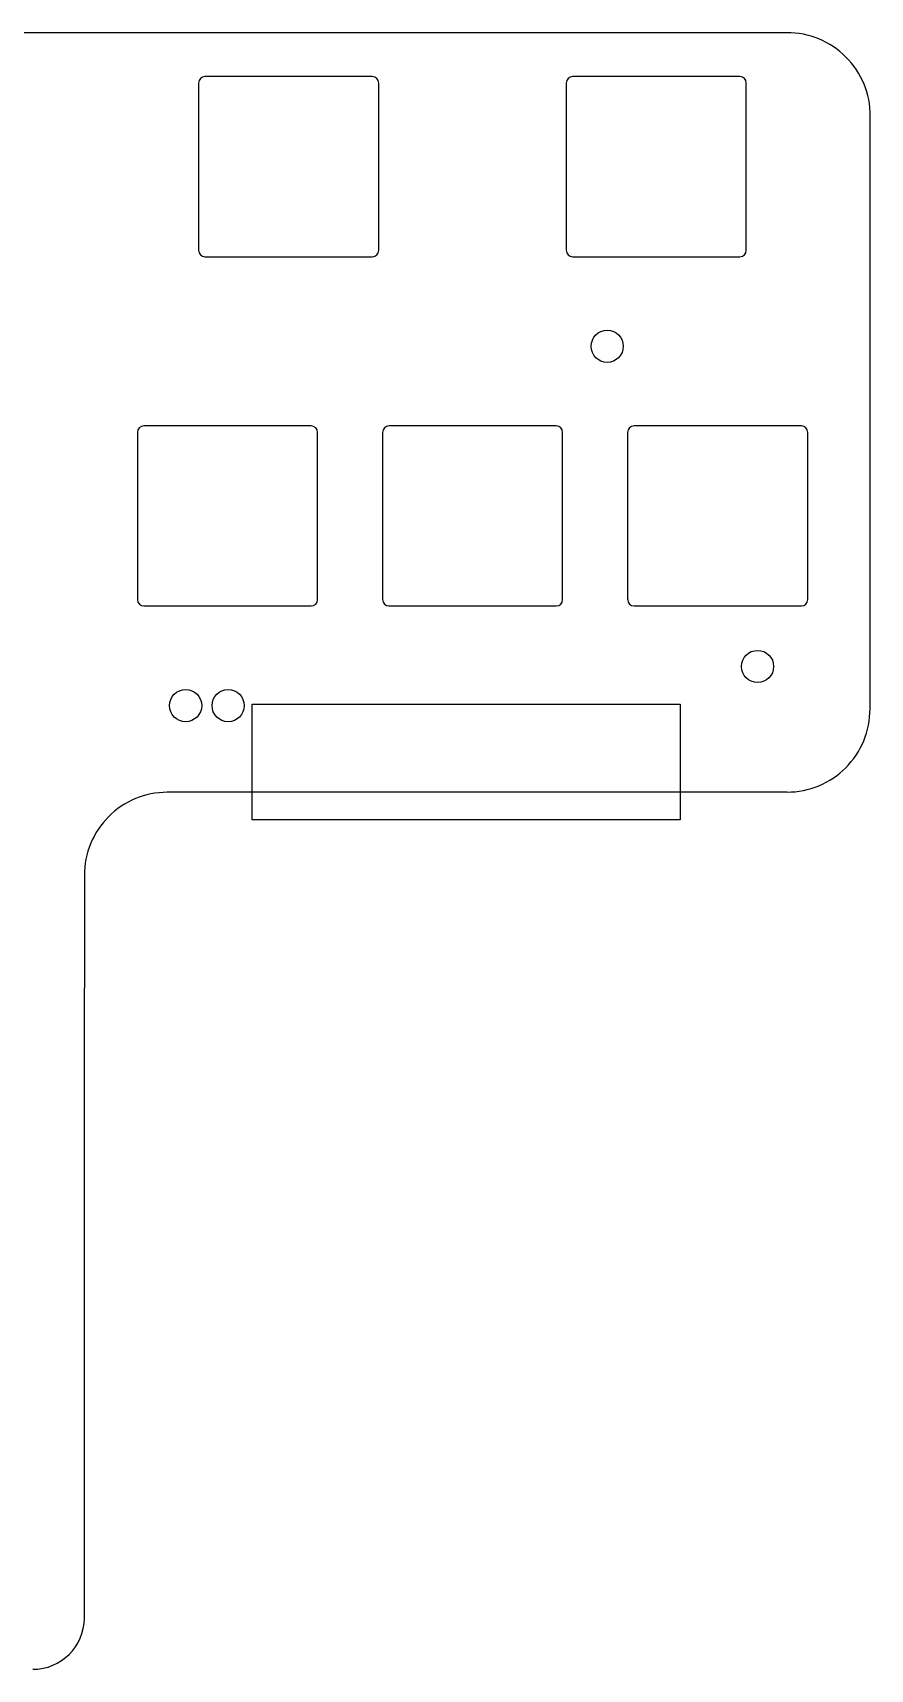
# Model space of a CAD drawing. Header units: millimetres. Extents: x 38 to 220, y -168 to -40.
# Drawn here: x 155.3 to 220.4, y -167.6 to -40.4 of the extents above; entities that cross this region are included whole.
import ezdxf

# ---------------------------------------------------------------- set-up
doc = ezdxf.new("R2010")
doc.units = ezdxf.units.MM
for name, color, linetype, true_color in [('B.Cu', 153, 'CONTINUOUS', 0x4d7fc4), ('Edge.Cuts', 254, 'CONTINUOUS', 0xd0d2cd), ('F.Cu', 13, 'CONTINUOUS', 0xc83434)]:
    doc.layers.add(name, color=color, linetype=linetype, true_color=true_color)

msp = doc.modelspace()

# ---------------------------------------------------------------- linework, layer by layer
at = {"layer": 'B.Cu', "linetype": 'CONTINUOUS'}
for p, q in [((213.9025, -40.386), (150.420551, -40.386)), ((168.1675, -44.3), (168.1675, -57.3)), ((181.6675, -43.8), (168.6675, -43.8)), ((182.1675, -57.3), (182.1675, -44.3)), ((196.7425, -44.3), (196.7425, -57.3)), ((210.2425, -43.8), (197.2425, -43.8)), ((210.7425, -57.3), (210.7425, -44.3)), ((220.35421, -92.961645), (220.373728, -46.858757)), ((168.6675, -57.8), (181.6675, -57.8)), ((197.2425, -57.8), (210.2425, -57.8)), ((176.9177, -70.96), (163.9177, -70.96)), ((195.9677, -70.96), (182.9677, -70.96)), ((215.0177, -70.96), (202.0177, -70.96)), ((163.4177, -71.46), (163.4177, -84.46)), ((177.4177, -84.46), (177.4177, -71.46)), ((182.4677, -71.46), (182.4677, -84.46)), ((196.4677, -84.46), (196.4677, -71.46)), ((201.5177, -71.46), (201.5177, -84.46)), ((215.5177, -84.46), (215.5177, -71.46)), ((163.9177, -84.96), (176.9177, -84.96)), ((182.9677, -84.96), (195.9677, -84.96)), ((202.0177, -84.96), (215.0177, -84.96)), ((172.339, -92.583), (205.613, -92.583)), ((172.339, -101.6), (172.339, -92.583)), ((205.613, -92.583), (205.613, -101.6)), ((213.907257, -99.432924), (165.735856, -99.4505)), ((205.613, -101.6), (172.339, -101.6)), ((159.2925, -105.918), (159.2925, -114.676)), ((159.2925, -163.661033), (159.2925, -114.676))]:
    msp.add_line(p, q, dxfattribs=at)
at = {"layer": 'B.Cu'}
for centre, radius in [((199.9325, -64.77), 1.25), ((199.9325, -64.77), 1.249999), ((211.6165, -89.662), 1.25), ((211.6165, -89.662), 1.249999), ((167.1665, -92.71), 1.25), ((167.1665, -92.71), 1.249999), ((170.4685, -92.71), 1.25), ((170.4685, -92.71), 1.249999)]:
    msp.add_circle(centre, radius, dxfattribs=at)
for centre, radius, start, end in [((213.9266, -46.8332), 6.447245, -0.22712448, 90.21417388), ((168.667501, -44.300001), 0.500001, 90.00011459, 179.99988541), ((181.6675, -44.3), 0.5, 0, 90), ((197.242501, -44.300001), 0.500001, 90.00011459, 179.99988541), ((210.2425, -44.3), 0.5, 0, 90), ((168.670265, -57.298883), 0.500001, -179.99988541, -90.00011459), ((181.6675, -57.3), 0.5, -90, 0), ((197.245265, -57.298883), 0.500001, -179.99988541, -90.00011459), ((210.2425, -57.3), 0.5, -90, 0), ((163.917701, -71.460001), 0.500001, 90.00011459, 179.99988541), ((176.9177, -71.46), 0.5, 0, 90), ((182.967701, -71.460001), 0.500001, 90.00011459, 179.99988541), ((195.9677, -71.46), 0.5, 0, 90), ((202.017701, -71.460001), 0.500001, 90.00011459, 179.99988541), ((215.0177, -71.46), 0.5, 0, 90), ((163.920465, -84.458883), 0.500001, -179.99988541, -90.00011459), ((176.9177, -84.46), 0.5, -90, 0), ((182.970465, -84.458883), 0.500001, -179.99988541, -90.00011459), ((195.9677, -84.46), 0.5, -90, 0), ((202.020465, -84.458883), 0.500001, -179.99988541, -90.00011459), ((215.0177, -84.46), 0.5, -90, 0), ((213.9072, -92.9858), 6.447055, -89.99949344, 0.21466898), ((165.7358, -105.8939), 6.443345, -270.00049796, -179.78569648), ((155.2914, -163.6388), 4.001162, -90.13003651, -0.31837344)]:
    msp.add_arc(centre, radius, start, end, dxfattribs=at)
at = {"layer": 'Edge.Cuts', "linetype": 'CONTINUOUS'}
for p, q in [((213.9025, -40.386), (150.420551, -40.386)), ((168.1675, -44.3), (168.1675, -57.3)), ((181.6675, -43.8), (168.6675, -43.8)), ((182.1675, -57.3), (182.1675, -44.3)), ((196.7425, -44.3), (196.7425, -57.3)), ((210.2425, -43.8), (197.2425, -43.8)), ((210.7425, -57.3), (210.7425, -44.3)), ((220.35421, -92.961645), (220.373728, -46.858757)), ((168.6675, -57.8), (181.6675, -57.8)), ((197.2425, -57.8), (210.2425, -57.8)), ((176.9177, -70.96), (163.9177, -70.96)), ((195.9677, -70.96), (182.9677, -70.96)), ((215.0177, -70.96), (202.0177, -70.96)), ((163.4177, -71.46), (163.4177, -84.46)), ((177.4177, -84.46), (177.4177, -71.46)), ((182.4677, -71.46), (182.4677, -84.46)), ((196.4677, -84.46), (196.4677, -71.46)), ((201.5177, -71.46), (201.5177, -84.46)), ((215.5177, -84.46), (215.5177, -71.46)), ((163.9177, -84.96), (176.9177, -84.96)), ((182.9677, -84.96), (195.9677, -84.96)), ((202.0177, -84.96), (215.0177, -84.96)), ((172.339, -92.583), (205.613, -92.583)), ((172.339, -101.6), (172.339, -92.583)), ((205.613, -92.583), (205.613, -101.6)), ((213.907257, -99.432924), (165.735856, -99.4505)), ((205.613, -101.6), (172.339, -101.6)), ((159.2925, -105.918), (159.2925, -114.676)), ((159.2925, -163.661033), (159.2925, -114.676))]:
    msp.add_line(p, q, dxfattribs=at)
at = {"layer": 'Edge.Cuts'}
for centre in [(199.9325, -64.77), (211.6165, -89.662), (167.1665, -92.71), (170.4685, -92.71)]:
    msp.add_circle(centre, 1.249999, dxfattribs=at)
for centre, radius, start, end in [((213.9266, -46.8332), 6.447245, -0.22712448, 90.21417388), ((168.667501, -44.300001), 0.500001, 90.00011459, 179.99988541), ((181.6675, -44.3), 0.5, 0, 90), ((197.242501, -44.300001), 0.500001, 90.00011459, 179.99988541), ((210.2425, -44.3), 0.5, 0, 90), ((168.670265, -57.298883), 0.500001, -179.99988541, -90.00011459), ((181.6675, -57.3), 0.5, -90, 0), ((197.245265, -57.298883), 0.500001, -179.99988541, -90.00011459), ((210.2425, -57.3), 0.5, -90, 0), ((163.917701, -71.460001), 0.500001, 90.00011459, 179.99988541), ((176.9177, -71.46), 0.5, 0, 90), ((182.967701, -71.460001), 0.500001, 90.00011459, 179.99988541), ((195.9677, -71.46), 0.5, 0, 90), ((202.017701, -71.460001), 0.500001, 90.00011459, 179.99988541), ((215.0177, -71.46), 0.5, 0, 90), ((163.920465, -84.458883), 0.500001, -179.99988541, -90.00011459), ((176.9177, -84.46), 0.5, -90, 0), ((182.970465, -84.458883), 0.500001, -179.99988541, -90.00011459), ((195.9677, -84.46), 0.5, -90, 0), ((202.020465, -84.458883), 0.500001, -179.99988541, -90.00011459), ((215.0177, -84.46), 0.5, -90, 0), ((213.9072, -92.9858), 6.447055, -89.99949344, 0.21466898), ((165.7358, -105.8939), 6.443345, -270.00049796, -179.78569648), ((155.2914, -163.6388), 4.001162, -90.13003651, -0.31837344)]:
    msp.add_arc(centre, radius, start, end, dxfattribs=at)
at = {"layer": 'F.Cu', "linetype": 'CONTINUOUS'}
for p, q in [((213.9025, -40.386), (150.420551, -40.386)), ((168.1675, -44.3), (168.1675, -57.3)), ((181.6675, -43.8), (168.6675, -43.8)), ((182.1675, -57.3), (182.1675, -44.3)), ((196.7425, -44.3), (196.7425, -57.3)), ((210.2425, -43.8), (197.2425, -43.8)), ((210.7425, -57.3), (210.7425, -44.3)), ((220.35421, -92.961645), (220.373728, -46.858757)), ((168.6675, -57.8), (181.6675, -57.8)), ((197.2425, -57.8), (210.2425, -57.8)), ((176.9177, -70.96), (163.9177, -70.96)), ((195.9677, -70.96), (182.9677, -70.96)), ((215.0177, -70.96), (202.0177, -70.96)), ((163.4177, -71.46), (163.4177, -84.46)), ((177.4177, -84.46), (177.4177, -71.46)), ((182.4677, -71.46), (182.4677, -84.46)), ((196.4677, -84.46), (196.4677, -71.46)), ((201.5177, -71.46), (201.5177, -84.46)), ((215.5177, -84.46), (215.5177, -71.46)), ((163.9177, -84.96), (176.9177, -84.96)), ((182.9677, -84.96), (195.9677, -84.96)), ((202.0177, -84.96), (215.0177, -84.96)), ((172.339, -92.583), (205.613, -92.583)), ((172.339, -101.6), (172.339, -92.583)), ((205.613, -92.583), (205.613, -101.6)), ((213.907257, -99.432924), (165.735856, -99.4505)), ((205.613, -101.6), (172.339, -101.6)), ((159.2925, -105.918), (159.2925, -114.676)), ((159.2925, -163.661033), (159.2925, -114.676))]:
    msp.add_line(p, q, dxfattribs=at)
at = {"layer": 'F.Cu'}
for centre, radius in [((199.9325, -64.77), 1.25), ((199.9325, -64.77), 1.249999), ((211.6165, -89.662), 1.25), ((211.6165, -89.662), 1.249999), ((167.1665, -92.71), 1.25), ((167.1665, -92.71), 1.249999), ((170.4685, -92.71), 1.25), ((170.4685, -92.71), 1.249999)]:
    msp.add_circle(centre, radius, dxfattribs=at)
for centre, radius, start, end in [((213.9266, -46.8332), 6.447245, -0.22712448, 90.21417388), ((168.667501, -44.300001), 0.500001, 90.00011459, 179.99988541), ((181.6675, -44.3), 0.5, 0, 90), ((197.242501, -44.300001), 0.500001, 90.00011459, 179.99988541), ((210.2425, -44.3), 0.5, 0, 90), ((168.670265, -57.298883), 0.500001, -179.99988541, -90.00011459), ((181.6675, -57.3), 0.5, -90, 0), ((197.245265, -57.298883), 0.500001, -179.99988541, -90.00011459), ((210.2425, -57.3), 0.5, -90, 0), ((163.917701, -71.460001), 0.500001, 90.00011459, 179.99988541), ((176.9177, -71.46), 0.5, 0, 90), ((182.967701, -71.460001), 0.500001, 90.00011459, 179.99988541), ((195.9677, -71.46), 0.5, 0, 90), ((202.017701, -71.460001), 0.500001, 90.00011459, 179.99988541), ((215.0177, -71.46), 0.5, 0, 90), ((163.920465, -84.458883), 0.500001, -179.99988541, -90.00011459), ((176.9177, -84.46), 0.5, -90, 0), ((182.970465, -84.458883), 0.500001, -179.99988541, -90.00011459), ((195.9677, -84.46), 0.5, -90, 0), ((202.020465, -84.458883), 0.500001, -179.99988541, -90.00011459), ((215.0177, -84.46), 0.5, -90, 0), ((213.9072, -92.9858), 6.447055, -89.99949344, 0.21466898), ((165.7358, -105.8939), 6.443345, -270.00049796, -179.78569648), ((155.2914, -163.6388), 4.001162, -90.13003651, -0.31837344)]:
    msp.add_arc(centre, radius, start, end, dxfattribs=at)

doc.saveas('drawing.dxf')
